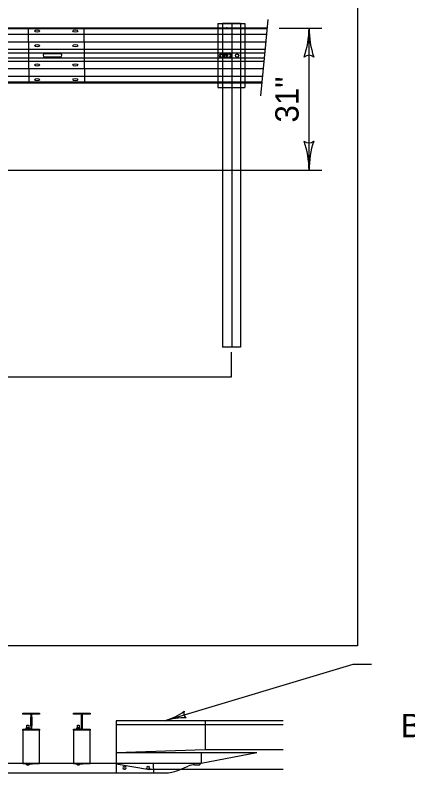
# Model space of a CAD drawing. Extents: x 503 to 668, y 143 to 243.
# Drawn here: x 629.16 to 640.92, y 192.17 to 214.84 of the extents above; entities that cross this region are included whole.
import ezdxf

# ---------------------------------------------------------------- set-up
doc = ezdxf.new("R2010")
doc.units = 0
for name, color, linetype in [('BR 2020 Reprint', 7, 'Continuous'), ('Level 1', 7, 'Continuous'), ('Level 2', 7, 'Continuous'), ('R_OR_NAMEBOUND_PR', 7, 'Continuous'), ('SB_STD_SEPIA', 7, 'Continuous')]:
    doc.layers.add(name, color=color, linetype=linetype)

msp = doc.modelspace()

# ---------------------------------------------------------------- linework, layer by layer
at = {"layer": 'BR 2020 Reprint'}
for centre, radius, start, end in [((635.249, 214.462), 2.712, 341.1077, 359.7544), ((640.674, 214.44), 2.712, 179.7605, 198.4293), ((640.674, 214.44), 2.712, 179.7483, 179.7605), ((637.957, 213.419), 0.217, 48.5351, 130.6518), ((637.956, 211.23), 0.217, 229.0855, 311.2022), ((635.249, 210.184), 2.712, 0.3109, 18.9796), ((640.674, 210.214), 2.712, 161.658, 180.3047), ((635.249, 210.184), 2.712, 0.2986, 0.3109), ((633.081, 195.615), 1.971, 286.8259, 305.4947), ((634.222, 191.842), 1.971, 88.1731, 106.8198), ((634.369, 193.945), 0.158, 155.6005, 237.7172), ((633.081, 195.615), 1.971, 286.8137, 286.8259)]:
    msp.add_arc(centre, radius, start, end, dxfattribs=at)
at = {"layer": 'Level 1'}
for p, q in [((629.398, 193.929), (629.398, 193.951)), ((629.398, 193.951), (629.897, 193.951)), ((629.617, 193.929), (629.398, 193.929)), ((629.637, 193.571), (629.637, 193.831)), ((629.638, 193.908), (629.638, 193.909)), ((629.638, 193.494), (629.638, 193.908)), ((629.657, 193.909), (629.657, 193.908)), ((629.657, 193.908), (629.657, 193.494)), ((629.658, 193.831), (629.658, 193.571)), ((629.897, 193.929), (629.678, 193.929)), ((629.897, 193.951), (629.897, 193.929)), ((630.91, 193.929), (630.91, 193.951)), ((630.91, 193.951), (631.409, 193.951)), ((631.129, 193.929), (630.91, 193.929)), ((631.149, 193.571), (631.149, 193.831)), ((631.15, 193.908), (631.15, 193.909)), ((631.15, 193.494), (631.15, 193.908)), ((631.169, 193.909), (631.169, 193.908)), ((631.169, 193.908), (631.169, 193.494)), ((631.17, 193.831), (631.17, 193.571)), ((631.409, 193.929), (631.19, 193.929)), ((631.409, 193.951), (631.409, 193.929)), ((629.517, 193.598), (629.569, 193.598)), ((631.03, 193.598), (631.082, 193.598)), ((629.397, 193.451), (629.397, 192.451)), ((629.402, 193.451), (629.397, 193.451)), ((629.398, 193.473), (629.411, 193.473)), ((629.398, 193.451), (629.398, 193.473)), ((629.402, 193.451), (629.398, 193.451)), ((629.538, 193.451), (629.402, 193.451)), ((629.411, 193.473), (629.529, 193.473)), ((629.498, 193.482), (629.498, 193.514)), ((629.498, 193.478), (629.498, 193.482)), ((629.509, 193.52), (629.504, 193.52)), ((629.543, 193.52), (629.509, 193.52)), ((629.543, 193.473), (629.517, 193.473)), ((629.52, 193.479), (629.52, 193.514)), ((629.52, 193.478), (629.52, 193.479)), ((629.521, 193.517), (629.543, 193.517)), ((629.565, 193.476), (629.521, 193.476)), ((629.529, 193.473), (629.617, 193.473)), ((629.757, 193.451), (629.538, 193.451)), ((629.577, 193.52), (629.543, 193.52)), ((629.543, 193.517), (629.565, 193.517)), ((629.569, 193.473), (629.543, 193.473)), ((629.566, 193.478), (629.566, 193.514)), ((629.582, 193.52), (629.577, 193.52)), ((629.588, 193.478), (629.588, 193.514)), ((629.678, 193.473), (629.766, 193.473)), ((629.892, 193.451), (629.757, 193.451)), ((629.897, 193.451), (629.757, 193.451)), ((629.766, 193.473), (629.883, 193.473)), ((629.883, 193.473), (629.897, 193.473)), ((629.897, 193.451), (629.892, 193.451)), ((629.897, 193.451), (629.892, 193.451)), ((629.897, 193.473), (629.897, 193.451)), ((629.897, 192.451), (629.897, 193.451)), ((630.91, 193.473), (630.924, 193.473)), ((630.91, 193.451), (630.91, 193.473)), ((630.91, 193.451), (630.91, 192.451)), ((630.915, 193.451), (630.91, 193.451)), ((630.915, 193.451), (630.91, 193.451)), ((631.05, 193.451), (630.915, 193.451)), ((630.924, 193.473), (631.041, 193.473)), ((631.01, 193.482), (631.01, 193.514)), ((631.01, 193.478), (631.01, 193.482)), ((631.022, 193.52), (631.016, 193.52)), ((631.056, 193.52), (631.022, 193.52)), ((631.056, 193.473), (631.03, 193.473)), ((631.033, 193.517), (631.056, 193.517)), ((631.033, 193.479), (631.033, 193.514)), ((631.033, 193.478), (631.033, 193.479)), ((631.078, 193.476), (631.033, 193.476)), ((631.041, 193.473), (631.129, 193.473)), ((631.269, 193.451), (631.05, 193.451)), ((631.089, 193.52), (631.056, 193.52)), ((631.056, 193.517), (631.078, 193.517)), ((631.082, 193.473), (631.056, 193.473)), ((631.078, 193.478), (631.078, 193.514)), ((631.095, 193.52), (631.089, 193.52)), ((631.101, 193.478), (631.101, 193.514)), ((631.19, 193.473), (631.278, 193.473)), ((631.405, 193.451), (631.269, 193.451)), ((631.41, 193.451), (631.269, 193.451)), ((631.278, 193.473), (631.395, 193.473)), ((631.395, 193.473), (631.409, 193.473)), ((631.41, 193.451), (631.405, 193.451)), ((631.409, 193.451), (631.405, 193.451)), ((631.409, 193.473), (631.409, 193.451)), ((631.41, 192.451), (631.41, 193.451)), ((632.187, 192.451), (623.731, 192.451)), ((629.397, 192.451), (629.897, 192.451)), ((629.678, 192.449), (629.47, 192.449)), ((629.543, 192.45), (629.501, 192.45)), ((629.517, 192.45), (629.517, 192.451)), ((629.585, 192.45), (629.543, 192.45)), ((629.569, 192.45), (629.569, 192.451)), ((629.647, 192.449), (629.647, 192.441)), ((630.91, 192.451), (631.41, 192.451)), ((631.191, 192.449), (630.983, 192.449)), ((631.056, 192.45), (631.014, 192.45)), ((631.03, 192.45), (631.03, 192.451)), ((631.097, 192.45), (631.056, 192.45)), ((631.082, 192.45), (631.082, 192.451)), ((631.16, 192.449), (631.16, 192.441)), ((633.312, 192.169), (633.309, 192.451)), ((634.687, 192.451), (634.687, 192.409)), ((629.47, 192.441), (629.678, 192.441)), ((629.496, 192.432), (629.496, 192.431)), ((629.496, 192.432), (629.59, 192.432)), ((629.496, 192.431), (629.496, 192.424)), ((629.59, 192.431), (629.59, 192.432)), ((629.59, 192.424), (629.59, 192.431)), ((630.983, 192.441), (631.191, 192.441)), ((631.009, 192.432), (631.009, 192.431)), ((631.009, 192.432), (631.102, 192.432)), ((631.009, 192.431), (631.009, 192.424)), ((631.102, 192.431), (631.102, 192.432)), ((631.102, 192.424), (631.102, 192.431)), ((634.036, 192.244), (634.346, 192.371)), ((634.536, 192.409), (634.687, 192.409)), ((619.803, 192.169), (633.312, 192.169)), ((632.187, 192.169), (633.656, 192.169))]:
    msp.add_line(p, q, dxfattribs=at)
for points in [[(632.429, 192.354), (632.449, 192.354)], [(632.449, 192.275), (632.429, 192.275)], [(633.134, 192.354), (633.153, 192.354)], [(633.153, 192.275), (633.134, 192.275)]]:
    msp.add_lwpolyline(points, dxfattribs=at)
for centre, radius, start, end in [((629.617, 193.908), 0.0208, 3.4364, 89.9994), ((629.678, 193.908), 0.0208, 89.992, 176.5636), ((631.129, 193.908), 0.0208, 3.4364, 89.9994), ((631.19, 193.908), 0.0208, 89.992, 176.5636), ((629.617, 193.494), 0.0208, 270.0008, 0.0032), ((629.678, 193.494), 0.0208, 179.9968, 270.0078), ((631.129, 193.494), 0.0208, 270.0008, 0.0032), ((631.19, 193.494), 0.0208, 179.9968, 270.0078), ((629.543, 192.471), 0.0663, 225.0425, 314.9575), ((631.056, 192.471), 0.0663, 225.0425, 314.9575), ((632.429, 192.315), 0.0392, 90.0005, 270.0005), ((632.449, 192.315), 0.0392, 270.0005, 90.0005), ((633.134, 192.315), 0.0392, 90.0005, 270.0005), ((633.153, 192.315), 0.0392, 270.0005, 90.0005), ((633.656, 193.169), 1, 270, 292.3287), ((634.536, 191.909), 0.5, 90, 112.3287)]:
    msp.add_arc(centre, radius, start, end, dxfattribs=at)
for points, degree in [([(629.512, 193.929), (629.512, 193.951)], 1), ([(629.574, 193.951), (629.574, 193.929)], 1), ([(631.024, 193.929), (631.024, 193.951)], 1), ([(631.087, 193.951), (631.087, 193.929)], 1), ([(629.517, 193.52), (629.517, 193.598)], 1), ([(629.569, 193.598), (629.569, 193.52)], 1), ([(629.638, 193.732), (629.657, 193.732)], 1), ([(629.657, 193.67), (629.638, 193.67)], 1), ([(631.03, 193.52), (631.03, 193.598)], 1), ([(631.082, 193.598), (631.082, 193.52)], 1), ([(631.15, 193.732), (631.169, 193.732)], 1), ([(631.169, 193.67), (631.15, 193.67)], 1), ([(629.498, 193.514), (629.5, 193.516), (629.503, 193.518), (629.507, 193.52), (629.509, 193.52), (629.509, 193.52)], 3), ([(629.498, 193.514), (629.504, 193.52)], 1), ([(629.504, 193.473), (629.498, 193.478)], 1), ([(629.498, 193.478), (629.5, 193.477), (629.503, 193.474), (629.507, 193.473), (629.509, 193.473), (629.509, 193.473)], 3), ([(629.509, 193.52), (629.508, 193.52)], 1), ([(629.509, 193.52), (629.511, 193.519), (629.514, 193.519), (629.518, 193.517), (629.52, 193.515), (629.52, 193.514)], 3), ([(629.509, 193.473), (629.511, 193.473), (629.514, 193.474), (629.518, 193.476), (629.52, 193.478), (629.52, 193.478)], 3), ([(629.512, 193.451), (629.512, 193.473)], 1), ([(629.521, 193.517), (629.517, 193.52)], 1), ([(629.517, 193.473), (629.521, 193.476)], 1), ([(629.517, 193.473), (629.517, 193.473)], 1), ([(629.543, 193.52), (629.542, 193.52), (629.539, 193.52), (629.533, 193.519), (629.526, 193.517), (629.522, 193.515), (629.52, 193.514)], 3), ([(629.543, 193.473), (629.542, 193.473), (629.539, 193.473), (629.533, 193.474), (629.526, 193.476), (629.522, 193.478), (629.52, 193.478)], 3), ([(629.521, 193.476), (629.521, 193.517)], 1), ([(629.566, 193.514), (629.564, 193.515), (629.559, 193.517), (629.552, 193.519), (629.546, 193.52), (629.543, 193.52)], 3), ([(629.566, 193.478), (629.564, 193.478), (629.559, 193.476), (629.552, 193.474), (629.546, 193.473), (629.543, 193.473)], 3), ([(629.569, 193.52), (629.565, 193.517)], 1), ([(629.565, 193.517), (629.565, 193.476)], 1), ([(629.565, 193.476), (629.569, 193.473)], 1), ([(629.566, 193.514), (629.567, 193.516), (629.571, 193.518), (629.575, 193.52), (629.577, 193.52), (629.577, 193.52)], 3), ([(629.566, 193.478), (629.567, 193.477), (629.571, 193.474), (629.575, 193.473), (629.577, 193.473), (629.577, 193.473)], 3), ([(629.569, 193.473), (629.569, 193.473)], 1), ([(629.574, 193.473), (629.574, 193.451)], 1), ([(629.577, 193.52), (629.578, 193.519), (629.582, 193.519), (629.585, 193.517), (629.587, 193.515), (629.588, 193.514)], 3), ([(629.577, 193.473), (629.578, 193.473), (629.582, 193.474), (629.585, 193.476), (629.587, 193.478), (629.588, 193.478)], 3), ([(629.582, 193.52), (629.588, 193.514)], 1), ([(629.588, 193.478), (629.582, 193.473)], 1), ([(631.01, 193.514), (631.012, 193.516), (631.015, 193.518), (631.02, 193.52), (631.022, 193.52), (631.022, 193.52)], 3), ([(631.01, 193.514), (631.016, 193.52)], 1), ([(631.016, 193.473), (631.01, 193.478)], 1), ([(631.01, 193.478), (631.012, 193.477), (631.015, 193.474), (631.02, 193.473), (631.022, 193.473), (631.022, 193.473)], 3), ([(631.022, 193.52), (631.021, 193.52)], 1), ([(631.022, 193.52), (631.023, 193.519), (631.027, 193.519), (631.03, 193.517), (631.032, 193.515), (631.033, 193.514)], 3), ([(631.022, 193.473), (631.023, 193.473), (631.027, 193.474), (631.03, 193.476), (631.032, 193.478), (631.033, 193.478)], 3), ([(631.024, 193.451), (631.024, 193.473)], 1), ([(631.033, 193.517), (631.03, 193.52)], 1), ([(631.03, 193.473), (631.033, 193.476)], 1), ([(631.03, 193.473), (631.03, 193.473)], 1), ([(631.056, 193.52), (631.055, 193.52), (631.052, 193.52), (631.045, 193.519), (631.038, 193.517), (631.034, 193.515), (631.033, 193.514)], 3), ([(631.033, 193.476), (631.033, 193.517)], 1), ([(631.056, 193.473), (631.055, 193.473), (631.052, 193.473), (631.045, 193.474), (631.038, 193.476), (631.034, 193.478), (631.033, 193.478)], 3), ([(631.078, 193.514), (631.076, 193.515), (631.072, 193.517), (631.064, 193.519), (631.058, 193.52), (631.056, 193.52)], 3), ([(631.078, 193.478), (631.076, 193.478), (631.072, 193.476), (631.064, 193.474), (631.058, 193.473), (631.056, 193.473)], 3), ([(631.078, 193.514), (631.08, 193.516), (631.083, 193.518), (631.087, 193.52), (631.089, 193.52), (631.089, 193.52)], 3), ([(631.082, 193.52), (631.078, 193.517)], 1), ([(631.078, 193.517), (631.078, 193.476)], 1), ([(631.078, 193.478), (631.08, 193.477), (631.083, 193.474), (631.087, 193.473), (631.089, 193.473), (631.089, 193.473)], 3), ([(631.078, 193.476), (631.082, 193.473)], 1), ([(631.082, 193.473), (631.082, 193.473)], 1), ([(631.087, 193.473), (631.087, 193.451)], 1), ([(631.089, 193.52), (631.091, 193.519), (631.094, 193.519), (631.098, 193.517), (631.1, 193.515), (631.101, 193.514)], 3), ([(631.089, 193.473), (631.091, 193.473), (631.094, 193.474), (631.098, 193.476), (631.1, 193.478), (631.101, 193.478)], 3), ([(631.095, 193.52), (631.101, 193.514)], 1), ([(631.101, 193.478), (631.095, 193.473)], 1), ([(629.47, 192.441), (629.47, 192.449)], 1), ([(629.501, 192.432), (629.501, 192.45)], 1), ([(629.585, 192.45), (629.585, 192.432)], 1), ([(629.678, 192.449), (629.678, 192.441)], 1), ([(630.983, 192.441), (630.983, 192.449)], 1), ([(631.014, 192.432), (631.014, 192.45)], 1), ([(631.097, 192.45), (631.097, 192.432)], 1), ([(631.191, 192.449), (631.191, 192.441)], 1), ([(629.543, 192.434), (629.543, 192.434), (629.54, 192.434), (629.535, 192.432), (629.529, 192.432), (629.528, 192.432)], 3), ([(629.558, 192.432), (629.557, 192.432), (629.551, 192.432), (629.546, 192.434), (629.543, 192.434), (629.543, 192.434)], 3), ([(631.056, 192.434), (631.056, 192.434), (631.052, 192.434), (631.047, 192.432), (631.042, 192.432), (631.04, 192.432)], 3), ([(631.071, 192.432), (631.069, 192.432), (631.064, 192.432), (631.059, 192.434), (631.056, 192.434), (631.056, 192.434)], 3)]:
    msp.add_open_spline(points, degree=degree, dxfattribs=at)
at = {"layer": 'Level 2'}
for p, q in [((637.066, 214.451), (638.342, 214.451)), ((637.962, 210.199), (637.962, 214.451)), ((635.637, 204.016), (635.637, 204.754)), ((610.428, 204.016), (635.637, 204.016))]:
    msp.add_line(p, q, dxfattribs=at)
at = {"layer": 'R_OR_NAMEBOUND_PR'}
for p, q in [((632.187, 192.768), (632.187, 192.451)), ((636.395, 192.768), (632.187, 192.768)), ((636.395, 192.768), (634.729, 192.451)), ((634.729, 192.768), (634.729, 192.451)), ((634.729, 192.451), (632.187, 192.451)), ((634.729, 192.451), (633.062, 192.451))]:
    msp.add_line(p, q, dxfattribs=at)
at = {"layer": 'SB_STD_SEPIA'}
for p, q in [((636.731, 214.702), (636.658, 213.954)), ((636.706, 214.451), (611.068, 214.451)), ((629.578, 212.804), (629.564, 214.451)), ((631.248, 212.811), (631.234, 214.458)), ((635.234, 214.585), (635.234, 212.669)), ((635.234, 214.585), (636.041, 214.585)), ((635.906, 214.585), (635.369, 214.585)), ((635.369, 214.585), (635.369, 204.905)), ((635.649, 214.585), (635.649, 204.905)), ((635.906, 214.585), (635.906, 204.905)), ((636.041, 214.585), (636.041, 212.669)), ((636.704, 214.427), (611.068, 214.427)), ((636.687, 214.254), (611.068, 214.254)), ((636.665, 214.026), (611.068, 214.026)), ((636.644, 213.806), (611.068, 213.806)), ((636.658, 213.954), (636.509, 212.427)), ((636.633, 213.703), (611.068, 213.703)), ((636.619, 213.552), (611.068, 213.552)), ((630.05, 213.686), (630.286, 213.686)), ((630.05, 213.585), (630.511, 213.585)), ((630.276, 213.686), (630.511, 213.686)), ((635.324, 213.678), (635.442, 213.627)), ((635.352, 213.678), (635.587, 213.678)), ((635.352, 213.578), (635.587, 213.578)), ((635.56, 213.678), (635.442, 213.627)), ((636.609, 213.448), (611.068, 213.448)), ((636.587, 213.229), (611.068, 213.229)), ((636.565, 213.001), (611.068, 213.001)), ((631.246, 213.006), (631.246, 213.003)), ((636.548, 212.827), (611.068, 212.827)), ((636.546, 212.804), (611.068, 212.804)), ((635.234, 212.669), (636.041, 212.669)), ((585.222, 210.199), (637.924, 210.199)), ((585.222, 210.199), (638.342, 210.199)), ((635.906, 204.905), (635.369, 204.905)), ((639.271, 195.415), (633.652, 193.728)), ((639.83, 195.415), (639.271, 195.415)), ((632.187, 193.728), (632.187, 192.451)), ((637.187, 193.728), (632.187, 193.728)), ((637.187, 193.603), (632.187, 193.603)), ((634.854, 193.728), (634.854, 192.853)), ((634.854, 192.853), (632.187, 192.769)), ((637.187, 192.853), (634.854, 192.853)), ((632.187, 192.451), (632.187, 192.169)), ((632.187, 192.437), (633.187, 192.27)), ((634.098, 192.27), (633.187, 192.27)), ((637.187, 192.27), (634.098, 192.27))]:
    msp.add_line(p, q, dxfattribs=at)
msp.add_lwpolyline([(583.692, 226.543), (639.414, 226.543), (639.414, 195.971), (583.692, 195.971)], close=True, dxfattribs=at)
for points in [[(635.56, 213.678), (635.324, 213.678)], [(635.324, 213.577), (635.56, 213.577)]]:
    msp.add_lwpolyline(points, dxfattribs=at)
for centre, radius in [((635.503, 214.451), 0.0168), ((635.442, 213.627), 0.0504), ((635.469, 213.627), 0.0504), ((635.806, 213.627), 0.0504)]:
    msp.add_circle(centre, radius, dxfattribs=at)
for centre, start, end in [((630.05, 213.635), 90, 180), ((630.05, 213.635), 180, 270), ((630.511, 213.635), 0, 90), ((630.511, 213.635), 270, 360), ((635.352, 213.628), 90, 180), ((635.352, 213.628), 180, 270), ((635.587, 213.628), 0, 90), ((635.587, 213.628), 270, 360)]:
    msp.add_arc(centre, 0.0504, start, end, dxfattribs=at)
for centre, major_axis, ratio in [((629.822, 214.365), (-0.0756, 0), 0.44), ((630.965, 214.365), (-0.0756, 0), 0.44), ((629.822, 213.924), (-0.0756, 0), 0.44), ((630.965, 213.924), (-0.0756, 0), 0.44), ((635.442, 213.627), (0, 0.0546), 0.999956), ((629.822, 213.344), (-0.0756, 0), 0.44), ((630.965, 213.344), (-0.0756, 0), 0.44), ((629.822, 212.904), (-0.0756, 0), 0.44), ((630.965, 212.904), (-0.0756, 0), 0.44)]:
    msp.add_ellipse(centre, major_axis=major_axis, ratio=ratio, dxfattribs=at)
for centre, start_param, end_param in [((635.324, 213.627), 1.570796, 4.712389), ((635.56, 213.627), 4.712389, 7.853982)]:
    msp.add_ellipse(centre, major_axis=(0.0504, 0), ratio=0.994924, start_param=start_param, end_param=end_param, dxfattribs=at)

# ---------------------------------------------------------------- texts
at = {"layer": 'Level 2'}
msp.add_text('31"', height=0.7, rotation=90, dxfattribs=at).set_placement((637.649, 211.624))
msp.add_text('BARRIER', height=0.7, dxfattribs=at).set_placement((640.711, 193.233))

doc.saveas('drawing.dxf')
